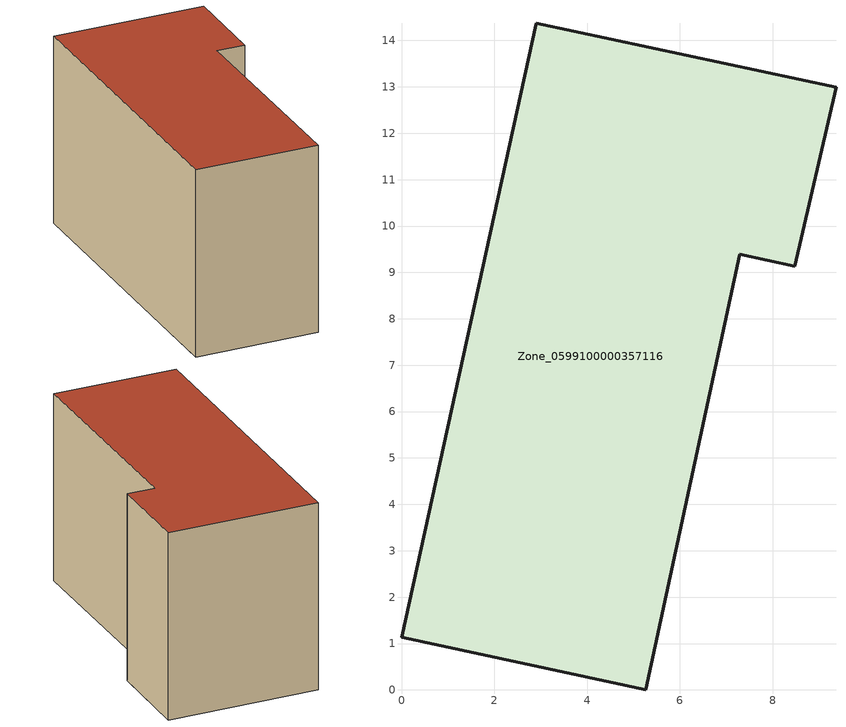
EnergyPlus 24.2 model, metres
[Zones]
Zone_0599100000357116
 floor ground (C_G): 7.29,9.39 5.27,0 0,1.14 2.91,14.38 9.37,12.99 8.48,9.13 z0
 wall outside (C_F): 2.91,14.38 0,1.14 5.27,0 7.29,9.39 8.48,9.13 9.37,12.99 2.91,14.38 z0:8.27
 roof outside (C_R): 8.48,9.13 9.37,12.99 2.91,14.38 0,1.14 5.27,0 7.29,9.39 z8.27
[BUILDING]
Pand.0599100000357116: North Axis=0; Terrain=City; Loads Convergence Tolerance Value=0.04; Temperature Convergence Tolerance Value=0.4; Solar Distribution=FullExterior; Maximum Number of Warmup Days=25; Minimum Number of Warmup Days=1
[Site:Location]
Rotterdam.The.Hague.AP_ZH_NLD Design_Conditions: Latitude=51.96; Longitude=4.45; Time Zone=1; Elevation=-4.5
[SITE:GROUNDTEMPERATURE:BUILDINGSURFACE]
18, 18, 18, 18, 18, 18, 18, 18, 18, 18, 18, 18
[MATERIAL] Thermal Absorptance=0.9; Solar Absorptance=0.7; Visible Absorptance=0.7
Name | Roughness | Thickness | Conductivity | Density | Specific Heat
G.TI.1992-2005 | MediumSmooth | 0.15 | 0.06 | 540 | 1210
F.TI.1992-2005 | Rough | 0.3 | 0.12 | 1920 | 840
R.TI.1992-2005 | MediumRough | 0.2 | 0.08 | 1500 | 1000
[CONSTRUCTION]
C_G: G.TI.1992-2005
C_F: F.TI.1992-2005
C_R: R.TI.1992-2005
[ZONE]
Zone_0599100000357116: Type=1; Multiplier=1; Ceiling Height=Autocalculate; Volume=Autocalculate; Floor Area=autocalculate; Part of Total Floor Area=Yes
[ZONEINFILTRATION:DESIGNFLOWRATE]
Infil_Zone_0599100000357116: Zone or ZoneList or Space or SpaceList=Zone_0599100000357116; Schedule=AlwaysOn; Design Flow Rate Calculation Method=Flow/Area; Flow Rate per Floor Area=0.0015; Constant Term Coefficient=1; Temperature Term Coefficient=0; Velocity Term Coefficient=0; Velocity Squared Term Coefficient=0
[HVACTEMPLATE:ZONE:IDEALLOADSAIRSYSTEM]
Zone_0599100000357116: Maximum Heating Supply Air Temperature=50; Minimum Cooling Supply Air Temperature=13; Maximum Heating Supply Air Humidity Ratio=0.0156; Minimum Cooling Supply Air Humidity Ratio=0.0077; Heating Limit=NoLimit; Cooling Limit=NoLimit; Dehumidification Control Type=ConstantSensibleHeatRatio; Cooling Sensible Heat Ratio=0.7; Dehumidification Setpoint=60; Humidification Control Type=None; Humidification Setpoint=30; Outdoor Air Method=None; Outdoor Air Flow Rate per Person=0.00944; Outdoor Air Flow Rate per Zone Floor Area=0; Outdoor Air Flow Rate per Zone=0; Demand Controlled Ventilation Type=None; Outdoor Air Economizer Type=NoEconomizer; Heat Recovery Type=None; Sensible Heat Recovery Effectiveness=0.7; Latent Heat Recovery Effectiveness=0.65
[ZONECONTROL:THERMOSTAT]
ThermostatControl_Zone_0599100000357116: Zone or ZoneList=Zone_0599100000357116; Control Type Schedule=DualSetpointControlType; Control 1=Thermostat_Zone_0599100000357116; Temperature Difference Between Cutout And Setpoint=0
[THERMOSTATSETPOINT:DUALSETPOINT]
Thermostat_Zone_0599100000357116: Heating Setpoint Temperature Schedule=HeatingSetpoint_Zone_0599100000357116; Cooling Setpoint Temperature Schedule=CoolingSetpoint_Zone_0599100000357116
[SCHEDULE:COMPACT]
HeatingSetpoint_Zone_0599100000357116: Through: 12/31, For: AllDays, Until: 24:00, 21
CoolingSetpoint_Zone_0599100000357116: Through: 12/31, For: AllDays, Until: 24:00, 24
DualSetpointControlType: Through: 12/31, For: AllDays, Until: 24:00, 4
AlwaysOn: Through: 12/31, For: AllDays, Until: 24:00, 1
